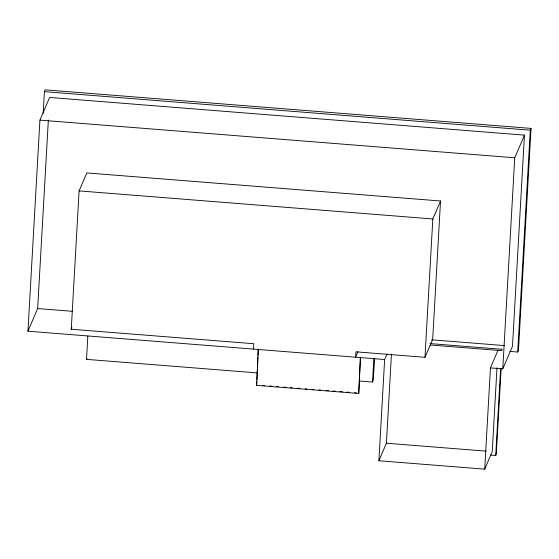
<?xml version="1.0" encoding="UTF-8"?>
<svg xmlns="http://www.w3.org/2000/svg" width="559" height="559" viewBox="0 0 559 559"><rect width="100%" height="100%" fill="white"/><g stroke="black" fill="none" stroke-linecap="round" stroke-linejoin="round"><path stroke-width="0.84" d="M360.464 357.585L358.738 393.473L256.602 385.368L258.237 349.012M256.874 381.511L256.602 385.368M256.958 379.778L257.426 369.387M257.503 367.661L257.972 357.271M258.048 355.538L258.321 349.48M358.738 393.473L360.38 357.117M384.641 359.507L27.95 331.207L39.92 120.115L49.632 97.462L524.454 135.131L512.484 346.224L502.772 368.877L490.46 367.906L484.716 469.148L378.897 460.756L384.641 359.507L387.031 353.931M43.183 113.4L44.413 91.648L45.188 89.852L531.05 128.395L518.466 350.241L517.697 352.037L509.878 351.422M27.95 331.207L37.663 308.554L48.354 120.052M253.458 349.102L253.765 343.722L71.259 329.244L79.105 190.905L86.813 172.927L440.534 200.988L432.687 339.327L424.987 357.306L355.908 351.828L355.601 357.201L357.991 351.639M257.762 372.944L86.512 359.36L87.833 336.029M359.472 381.014L372.511 382.049L373.831 358.717M378.897 460.756L386.409 443.224L391.461 354.092M424.987 357.306L432.827 218.967L440.534 200.988M496.993 367.682L492.234 451.616L484.716 469.148M490.488 455.082L495.707 455.494L500.626 368.856M501.15 368.374L496.287 454.146L495.707 455.494M502.772 368.877L514.741 157.785L524.454 135.131M517.697 352.037L530.281 130.191L531.05 128.395M374.663 358.682L373.202 380.42L372.511 382.049M71.259 329.244L71.929 327.686M86.512 359.36L86.973 358.277M490.46 367.906L497.971 350.374M44.413 91.648L530.281 130.191M39.92 120.115L514.741 157.785M79.105 190.905L432.827 218.967M37.663 308.554L72.446 311.314M431.604 339.809L504.658 345.602M429.969 343.582L502.234 349.319L501.654 350.668L430.262 345.001M262.779 385.451L264.512 385.591M269.704 386.003L272.303 386.206M276.628 386.549L278.361 386.688M283.553 387.101L286.152 387.303M290.477 387.646L292.21 387.785M297.402 388.198L300.001 388.407M305.193 388.819L306.926 388.952M312.118 389.364L313.851 389.504M319.042 389.916L320.775 390.049M325.967 390.461L328.566 390.671M332.891 391.014L335.491 391.223M339.823 391.566L342.415 391.768M346.748 392.111L349.34 392.32M354.532 392.732L356.265 392.865M386.409 443.224L486.162 451.141"/></g></svg>
